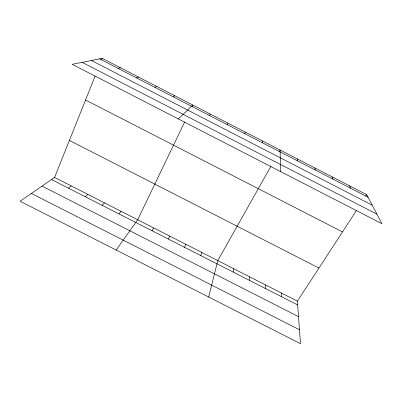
<?xml version="1.0" encoding="UTF-8"?>
<svg xmlns="http://www.w3.org/2000/svg" width="402" height="402" viewBox="0 0 402 402"><rect width="100%" height="100%" fill="white"/><g stroke="black" fill="none" stroke-linecap="round" stroke-linejoin="round"><path stroke-width="0.6" d="M265.456 288.53L265.611 284.973M249.32 280.31L249.692 276.857M262.461 142.805L262.677 141.052M233.165 272.079L233.753 268.737M208.668 297.033L217.794 260.602L270.868 166.378M244.768 133.685L245.245 132.067M200.784 255.582L201.814 252.456M356.479 210.437L297.39 301.163L300.48 343.67L20.1 201.246L54.566 177.413L95.133 76.048M101.535 60.049L102.224 58.33L366.73 194.699L381.9 223.708L72.199 64.315L102.224 58.33M184.563 247.315L185.809 244.3M184.649 122.002L137.675 219.768L116.158 250.039M191.99 106.731L192.804 105.033L178.387 118.967M227.055 124.555L227.788 123.067M168.317 239.039L169.785 236.135M279.159 151.66L280.078 150.026L280.571 171.559M152.051 230.753L153.74 227.954M365.704 196.271L366.73 194.699M209.311 115.409L210.311 114.057M118.962 213.889L121.097 211.321M102.133 205.316L104.5 202.859M85.284 196.734L87.877 194.392M68.41 188.136L71.234 185.905M173.212 96.802L174.744 95.721M154.85 87.334L156.654 86.395M136.459 77.857L138.534 77.053M118.042 68.365L120.394 67.702M31.391 193.442L299.47 329.761M54.566 177.413L297.39 301.163M51.511 179.528L297.661 304.937M42.029 186.081L298.515 316.64M69.375 140.409L318.947 268.059M82.129 62.335L376.89 214.125M85.551 99.992L342.484 231.919M99.595 58.858L368.056 197.236M91.4 60.486L372.202 205.166M349.449 185.789L350.524 188.201M332.142 176.865L332.962 179.146M314.816 167.93L315.374 170.081M297.46 158.986L297.761 161.001M281.511 293.073L281.571 296.741"/></g></svg>
